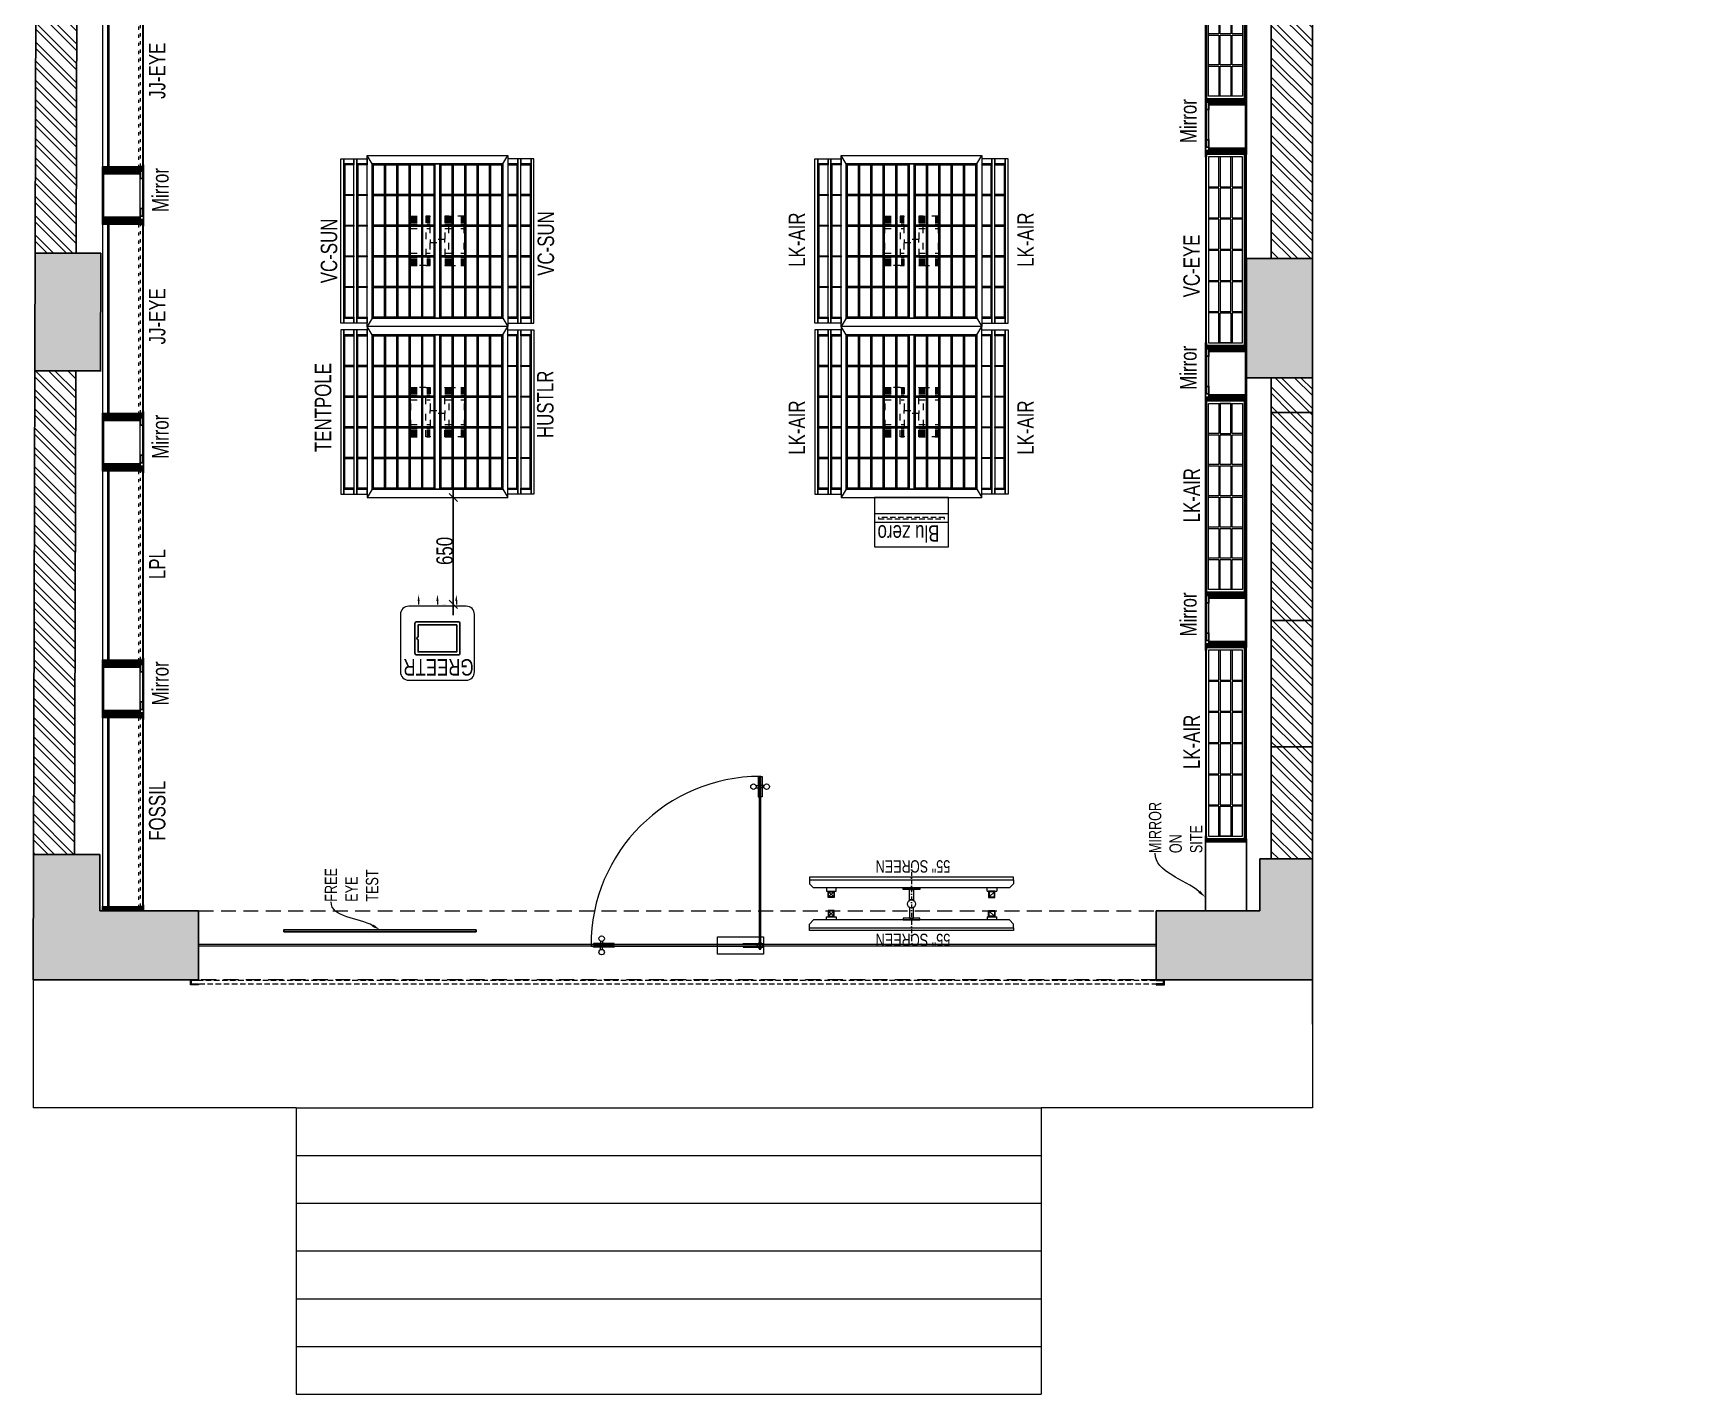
# Model space of a CAD drawing. Header units: feet. Extents: x 5363194 to 5373234, y -5284151 to -5265953.
# Drawn here: x 5363194 to 5373234, y -5284151 to -5275874 of the extents above; entities that cross this region are included whole.
import ezdxf
from ezdxf import colors
from ezdxf.entities.mleader import LeaderData, LeaderLine
from ezdxf.math import Vec2, Vec3

# ---------------------------------------------------------------- set-up
doc = ezdxf.new("R2010")
doc.units = ezdxf.units.FT
doc.header["$LTSCALE"] = 33
doc.header["$MEASUREMENT"] = 0
doc.header["$PDMODE"] = 3
doc.header["$PDSIZE"] = -1
for name, pattern in [('a_p6_plan_L18$0$HIDDEN', [0.375, 0.25, -0.125]), ('ACAD_ISO03W100', [30, 12, -18]), ('D10_DASHED', [0.75, 0.5, -0.25]), ('DASHDOT2', [0.5, 0.25, -0.125, 0, -0.125]), ('DOT2', [0.125, 0, -0.125]), ('HIDDENX2', [0.75, 0.5, -0.25])]:
    doc.linetypes.add(name, pattern=pattern)
for name, color, linetype, lineweight in [('A-Glazing', 4, 'Continuous', 20), ('A-shutter', 8, 'Continuous', 18), ('beam', 90, 'Continuous', 9), ('Glazing', 141, 'Continuous', 15), ('LENS-DIM', 252, 'Continuous', 5), ('LENS-FURNITURE', 13, 'Continuous', 9), ('LENS-PARTITION', 21, 'Continuous', 25), ('LENS-TEXT', 31, 'Continuous', 5), ('LENS_DIMENSION', 193, 'Continuous', 0), ('LENS_TEXT', 31, 'Continuous', 5), ('LK-EQPMT', 3, 'Continuous', 18), ('LK-FF&E FLOOR', 1, 'Continuous', 9), ('LK-FF&E WALL', 1, 'Continuous', 9), ('LK-IT', 3, 'Continuous', 18), ('LN-ELEVATION-1', 81, 'Continuous', 25), ('LN-ELEVATION-2', 103, 'Continuous', 20), ('LN-ELEVATION-3', 125, 'Continuous', 18), ('LN-ELEVATION-4', 145, 'Continuous', 13), ('LN-ELEVATION-5', 167, 'Continuous', 5), ('LN-HATCH', 251, 'Continuous', 0), ('PLANO-TXT', 252, 'Continuous', 5), ('rolling shutter', 1, 'Continuous', 5), ('Steps', 4, 'Continuous', 9)]:
    doc.layers.add(name, color=color, linetype=linetype, lineweight=lineweight)
for name, color, linetype in [('A-WALL', 1, 'Continuous'), ('column', 10, 'Continuous'), ('S-DIM', 7, 'Continuous')]:
    doc.layers.add(name, color=color, linetype=linetype)
doc.styles.add('LK TXT', font='GILC____.TTF', dxfattribs={"height": 100})
doc.styles.get("Standard").update_dxf_attribs({"font": 'GILC____.TTF'})
doc.dimstyles.new('100MM', dxfattribs={"dimtxt": 100, "dimasz": 50, "dimexe": 65, "dimexo": 65, "dimtad": 1, "dimdec": 0, "dimtxsty": 'Standard', "dimblk": 'OBLIQUE', "dimcen": 2.5, "dimdle": 65, "dimclrd": 256, "dimclre": 256, "dimclrt": 1, "dimadec": 0, "dimazin": 0, "dimtfac": 1, "dimtdec": 0, "dimtmove": 1, "dimatfit": 3, "dimfxl": 1, "dimlwd": -1, "dimlwe": -1, "dimarcsym": 0})
pattern_1 = [(45, (-2784044.97, 5465993.9), (-58.8666395, 58.8666395), []), (45, (-2784005.73, 5465993.9), (-58.8666395, 58.8666395), [])]
pattern_2 = [(45, (7858054.0837, 3504049.203), (-4.4901280605, 4.4901280605), [])]

# ---------------------------------------------------------------- blocks, each defined once
blk = doc.blocks.new('*U38')
at = {"layer": 'A-shutter', "color": 5, "ltscale": 10}
for points in [[(41038304, -1561539), (41038304, -1561544), (41038259, -1561544), (41038259, -1561564), (41038304, -1561564), (41038304, -1561569), (41038254, -1561569), (41038254, -1561539)], [(41044127, -1561539), (41044127, -1561544), (41044172, -1561544), (41044172, -1561564), (41044127, -1561564), (41044127, -1561569), (41044177, -1561569), (41044177, -1561539)]]:
    blk.add_lwpolyline(points, close=True, dxfattribs=at)
at = {"layer": 'A-shutter', "color": 5, "linetype": 'HIDDENX2', "ltscale": 2}
blk.add_lwpolyline([(41038259, -1561544), (41038259, -1561564), (41044172, -1561564), (41044172, -1561544)], close=True, dxfattribs=at)
blk = doc.blocks.new('A$Ca5f26b73')
at = {"layer": 'column'}
h = blk.add_hatch(color=8, dxfattribs=at)
h.dxf.hatch_style = 1
h.paths.add_polyline_path([(-958, 4889), (-958, 5529), (-1318, 5529), (-1318, 4889)])
h.paths.add_polyline_path([(-934, 0), (-934, 404), (-1789, 404), (-1789, 0)])
h.paths.add_polyline_path([(-4977, 0), (-4977, 675), (-5354, 675), (-5354, 0)])
h.paths.add_polyline_path([(-5917, 1230), (-5917, 1460), (-6662, 1460), (-6662, 1230)])
h.paths.add_polyline_path([(-7640, 2300), (-7640, 2660), (-8350, 2660), (-8350, 2260), (-8057, 2260), (-8057, 2300)])
h.paths.add_polyline_path([(-4943, 9318), (-4941, 10011), (-5326, 10012), (-5328, 9319)])
h.paths.add_polyline_path([(-7613, 9618), (-7602, 10018), (-8312, 10020), (-8323, 9620)])
h.paths.add_polyline_path([(-11261, 9628), (-11260, 10028), (-11975, 10030), (-11976, 9630)])
h.paths.add_polyline_path([(-11293, 2260), (-11293, 2660), (-12018, 2660), (-12018, 2260)])
h.paths.add_polyline_path([(-14944, 2260), (-14944, 2580), (-15259, 2580), (-15259, 3210), (-15679, 3210), (-15679, 2260)])
h.paths.add_polyline_path([(-15259, 9033), (-15259, 9633), (-14916, 9633), (-14916, 10038), (-15679, 10040), (-15679, 9033)])
at = {"layer": 'LN-HATCH'}
h = blk.add_hatch(dxfattribs=at)
h.set_pattern_fill('ANSI32', color=256, scale=222)
h.set_pattern_definition(pattern_1)
h.paths.add_polyline_path([(-13493, 2260), (-13493, 2510), (-14263, 2510), (-14263, 2260)])
h.paths.add_polyline_path([(-12018, 2260), (-12018, 2510), (-12228, 2510), (-12228, 2260)])
h.paths.add_polyline_path([(-8350, 2260), (-8350, 2510), (-11293, 2510), (-11293, 2260)])
h.paths.add_polyline_path([(-6662, 1035), (-6662, 1285), (-8057, 1285), (-8057, 2260), (-8307, 2260), (-8307, 1035)])
h.paths.add_polyline_path([(-6178, 0), (-6178, 220), (-6432, 220), (-6432, 1230), (-6662, 1230), (-6662, 0)])
h.paths.add_polyline_path([(-7417, 2300), (-7417, 2510), (-7640, 2510), (-7640, 2300)])
h.paths.add_polyline_path([(0, 0), (0, 2589), (-250, 2589), (-250, 0)])
h.paths.add_polyline_path([(0, 3519), (0, 9753), (-250, 9753), (-250, 3519)])
h.paths.add_polyline_path([(-1977, 9753), (0, 9753), (0, 10003), (-1977, 10003), (-4941, 10011), (-4942, 9761)])
h.paths.add_polyline_path([(-5327, 9762), (-5326, 10012), (-7602, 10018), (-7609, 9768)])
h.paths.add_polyline_path([(-8319, 9770), (-8312, 10020), (-11260, 10028), (-11261, 9778)])
h.paths.add_polyline_path([(-11976, 9780), (-11975, 10030), (-14916, 10038), (-14916, 9788)])
h.paths.add_polyline_path([(-4504, 0), (-4504, 150), (-4977, 150), (-4977, 0)])
h.paths.add_polyline_path([(-5354, 0), (-5354, 220), (-5591, 220), (-5591, 0)])
h = blk.add_hatch(dxfattribs=at)
h.set_pattern_fill('ANSI32', color=256, scale=222)
h.set_pattern_definition(pattern_1)
h.paths.add_polyline_path([(-14263, 2260), (-14263, 2510), (-14944, 2510), (-14944, 2260)])
h.paths.add_polyline_path([(-12228, 2260), (-12228, 2510), (-13493, 2510), (-13493, 2260)])
at = {"layer": 'A-WALL'}
for p, q in [((-15679, 10040), (-1976, 10003)), ((-14916, 9788), (-11976, 9780)), ((-11261, 9778), (-8319, 9770)), ((-14944, 2510), (-14263, 2510)), ((-14263, 2510), (-13493, 2510)), ((-14263, 2510), (-14263, 2260)), ((-13493, 2510), (-12228, 2510)), ((-13493, 2510), (-13493, 2260)), ((-11293, 2510), (-8350, 2510)), ((-15679, 2260), (-8307, 2260)), ((-11293, 2260), (-8057, 2260))]:
    blk.add_line(p, q, dxfattribs=at)
at = {"layer": 'beam', "linetype": 'a_p6_plan_L18$0$HIDDEN', "lineweight": 5, "ltscale": 11}
blk.add_lwpolyline([(-15259, 3210), (-15679, 3210), (-15679, 9033), (-15259, 9033)], close=True, dxfattribs=at)
at = {"layer": 'column'}
for p, q in [((-15679, 10040), (-15679, 9033)), ((-14916, 9633), (-14916, 10038)), ((-11975, 10030), (-11976, 9630)), ((-11260, 10028), (-11261, 9628)), ((-15259, 9033), (-15259, 9633)), ((-15259, 9633), (-14916, 9633)), ((-11980, 9630), (-11261, 9628)), ((-15259, 9033), (-15679, 9033)), ((-15679, 3210), (-15679, 2260)), ((-15679, 3210), (-15259, 3210)), ((-15259, 3210), (-15259, 2580)), ((-12018, 2260), (-12018, 2660)), ((-12018, 2660), (-11293, 2660)), ((-11293, 2660), (-11293, 2260)), ((-15259, 2580), (-14944, 2580)), ((-14944, 2580), (-14944, 2260)), ((-12228, 2510), (-12018, 2510)), ((-12228, 2510), (-12228, 2260)), ((-15679, 2260), (-15949, 2260))]:
    blk.add_line(p, q, dxfattribs=at)
at = {"layer": 'Steps'}
for p, q in [((-15679, 10040), (-16458, 10040)), ((-16458, 8440), (-16458, 10040)), ((-16458, 8440), (-18198, 8440)), ((-18198, 8440), (-18198, 3910)), ((-17908, 8440), (-17908, 3910)), ((-17618, 8440), (-17618, 3910)), ((-17328, 8440), (-17328, 3910)), ((-17038, 8440), (-17038, 3910)), ((-16748, 8440), (-16748, 3910)), ((-16458, 8440), (-16458, 3910)), ((-16458, 3910), (-18198, 3910)), ((-16458, 2260), (-16458, 3910)), ((-15949, 2260), (-16458, 2260))]:
    blk.add_line(p, q, dxfattribs=at)
at = {"layer": 'rolling shutter', "color": 2, "rotation": 270}
blk.add_blockref('*U38', (1545860, 41047337), dxfattribs=at)
blk = doc.blocks.new('Entrance Door')
at = {"layer": 'Glazing', "ltscale": 111}
blk.add_hatch(color=256, dxfattribs=at).paths.add_polyline_path([(18, -35), (18, -1235), (30, -1235), (30, -35)])
at = {"layer": 'Glazing'}
for p, q in [((30, -54), (18, -66)), ((1118, -31), (1118, -54)), ((1118, -89), (1118, -66)), ((1133, -31), (1133, -54)), ((1133, -89), (1133, -66))]:
    blk.add_line(p, q, dxfattribs=at)
at = {"layer": 'Glazing', "ltscale": 44}
for p, q in [((-5, -1156), (18, -1156)), ((-5, -1171), (18, -1171)), ((53, -1156), (30, -1156)), ((53, -1171), (30, -1171))]:
    blk.add_line(p, q, dxfattribs=at)
at = {"layer": 'Glazing'}
for points in [[(320, -120), (0, -120), (0, 0), (320, 0)], [(0, -54), (142, -54), (142, -47), (0, -47)], [(0, -66), (142, -66), (142, -74), (0, -74)], [(1181, -54), (1038, -54), (1038, -47), (1181, -47)], [(1181, -66), (1038, -66), (1038, -74), (1181, -74)]]:
    blk.add_lwpolyline(points, close=True, dxfattribs=at)
at = {"layer": 'Glazing', "ltscale": 222}
blk.add_lwpolyline([(-2, -66), (1199, -66), (1199, -54), (-2, -54)], close=True, dxfattribs=at)
at = {"layer": 'Glazing', "ltscale": 111}
blk.add_lwpolyline([(18, -35), (18, -1235), (30, -1235), (30, -35)], close=True, dxfattribs=at)
at = {"layer": 'Glazing', "ltscale": 44}
for points in [[(18, -1093), (18, -1235), (10, -1235), (10, -1093)], [(30, -1093), (30, -1235), (37, -1235), (37, -1093)]]:
    blk.add_lwpolyline(points, close=True, dxfattribs=at)
at = {"layer": 'Glazing'}
for centre, radius in [((1125, -14), 19), ((24, -59), 19.8), ((1125, -107), 19)]:
    blk.add_circle(centre, radius, dxfattribs=at)
at = {"layer": 'Glazing', "ltscale": 44}
for centre in [(-22, -1164), (70, -1164)]:
    blk.add_circle(centre, 19, dxfattribs=at)
at = {"layer": 'Glazing', "ltscale": 222}
blk.add_arc((24, -60), 1175, 270, 359.9996, dxfattribs=at)
blk = doc.blocks.new('JJ SH 1200')
at = {"layer": 'LN-HATCH', "ltscale": 0.5}
h = blk.add_hatch(dxfattribs=at)
h.set_pattern_fill('ANSI31', color=256, scale=2)
h.set_pattern_definition([(45, (4097187.331, 1708800.267), (-4.4901280605, 4.4901280605), [])])
h.paths.add_polyline_path([(792, 220), (792, 30), (786, 30), (786, 20), (792, 20), (792, -24), (767, -24), (767, 220)])
h.paths.add_polyline_path([(-383, 180), (767, 180), (767, 186), (-383, 186)])
h.paths.add_polyline_path([(757, -24), (757, -30), (792, -30), (792, -24)])
h.paths.add_polyline_path([(-408, 220), (-408, 30), (-402, 30), (-402, 20), (-408, 20), (-408, -24), (-383, -24), (-383, 220)])
h.paths.add_polyline_path([(-373, -24), (-373, -30), (-408, -30), (-408, -24)])
at = {"layer": 'LN-ELEVATION-1', "ltscale": 0.5}
for points in [[(-408, 220), (-408, 30), (-402, 30), (-402, 20), (-408, 20), (-408, -24), (-383, -24), (-383, 220)], [(792, 220), (792, 30), (786, 30), (786, 20), (792, 20), (792, -24), (767, -24), (767, 220)], [(-383, 180), (767, 180), (767, 186), (-383, 186)], [(-373, -24), (-373, -30), (-408, -30), (-408, -24)], [(757, -24), (757, -30), (792, -30), (792, -24)]]:
    blk.add_lwpolyline(points, close=True, dxfattribs=at)
at = {"layer": 'LN-ELEVATION-3', "ltscale": 0.5}
for p, q in [((767, 220), (-383, 220)), ((757, -24), (-373, -24)), ((-373, -30), (757, -30))]:
    blk.add_line(p, q, dxfattribs=at)
at = {"layer": 'LN-ELEVATION-4', "linetype": 'ACAD_ISO03W100', "ltscale": 0.05}
blk.add_lwpolyline([(767, 0), (-383, 0), (-383, -12), (767, -12)], close=True, dxfattribs=at)
blk = doc.blocks.new('MIRROR')
at = {"layer": 'LN-HATCH', "ltscale": 0.5}
h = blk.add_hatch(dxfattribs=at)
h.set_pattern_fill('ANSI31', color=256, scale=2)
h.set_pattern_definition([(45, (4060433.7416, 1708720.787), (-4.4901280605, 4.4901280605), [])])
h.paths.add_polyline_path([(213, 101), (231, 101), (231, -128), (213, -128)])
h.paths.add_polyline_path([(231, 95), (495, 95), (495, 101), (231, 101)])
h.paths.add_polyline_path([(513, 101), (495, 101), (495, -128), (513, -128)])
at = {"layer": 'Defpoints'}
blk.add_lwpolyline([(513, 101), (213, 101), (213, -149), (513, -149)], close=True, dxfattribs=at)
at = {"layer": 'LN-ELEVATION-1'}
for points in [[(213, 101), (231, 101), (231, -128), (213, -128)], [(231, 95), (495, 95), (495, 101), (231, 101)], [(513, 101), (495, 101), (495, -128), (513, -128)], [(260, -142), (260, -128), (215, -128), (215, -149), (224, -149), (224, -147), (216, -147), (216, -142)], [(443, -142), (443, -128), (488, -128), (488, -149), (479, -149), (479, -147), (486, -147), (486, -142)], [(505, -149), (505, -147), (509, -147), (509, -129), (488, -129), (488, -128), (511, -128), (511, -149)]]:
    blk.add_lwpolyline(points, close=True, dxfattribs=at)
at = {"layer": 'LN-ELEVATION-2', "color": 4, "lineweight": 0}
blk.add_lwpolyline([(216, -142), (486, -142), (486, -147), (216, -147)], close=True, dxfattribs=at)
at = {"layer": 'LN-ELEVATION-2'}
blk.add_lwpolyline([(260, -142), (443, -142), (443, -128), (260, -128)], close=True, dxfattribs=at)
at = {"layer": 'LN-ELEVATION-4', "ltscale": 0.5}
blk.add_line((479, -149), (224, -149), dxfattribs=at)
blk = doc.blocks.new('VC HD 1200')
at = {"layer": 'LN-HATCH', "ltscale": 0.5}
h = blk.add_hatch(dxfattribs=at)
h.set_pattern_fill('ANSI31', color=256, scale=2)
h.set_pattern_definition([(45, (3760859.753, 1795248.936), (-4.490128061, 4.490128061), [])])
h.paths.add_polyline_path([(-1200, 250), (-1200, 60), (-1194, 60), (-1194, 50), (-1200, 50), (-1200, 6), (-1182, 6), (-1182, 250)])
h = blk.add_hatch(dxfattribs=at)
h.set_pattern_fill('ANSI31', color=256, scale=2)
h.set_pattern_definition(pattern_2)
h.paths.add_polyline_path([(0, 250), (0, 60), (-6, 60), (-6, 50), (0, 50), (0, 6), (-18, 6), (-18, 250)])
h = blk.add_hatch(dxfattribs=at)
h.set_pattern_fill('ANSI31', color=256, scale=2)
h.set_pattern_definition([(45, (7858047.0837, 3504049.203), (-4.4901280605, 4.4901280605), [])])
h.paths.add_polyline_path([(-1165, 6), (-1165, 0), (-1200, 0), (-1200, 6)])
h = blk.add_hatch(dxfattribs=at)
h.set_pattern_fill('ANSI31', color=256, scale=2)
h.set_pattern_definition(pattern_2)
h.paths.add_polyline_path([(-28, 6), (-28, 0), (0, 0), (0, 6)])
at = {"layer": 'LN-ELEVATION-1', "ltscale": 0.5}
for points in [[(-1200, 250), (-1200, 60), (-1194, 60), (-1194, 50), (-1200, 50), (-1200, 6), (-1182, 6), (-1182, 250)], [(-18, 238), (-1182, 238), (-1182, 244), (-18, 244)], [(0, 250), (0, 60), (-6, 60), (-6, 50), (0, 50), (0, 6), (-18, 6), (-18, 250)], [(-1165, 6), (-1165, 0), (-1200, 0), (-1200, 6)], [(-35, 6), (-35, 0), (0, 0), (0, 6)]]:
    blk.add_lwpolyline(points, close=True, dxfattribs=at)
at = {"layer": 'LN-ELEVATION-3', "ltscale": 0.5}
for p, q in [((-1182, 250), (-18, 250)), ((-1165, 6), (-35, 6)), ((-35, 0), (-1165, 0))]:
    blk.add_line(p, q, dxfattribs=at)
for points in [[(-1165, 226), (-35, 226), (-35, 18), (-1165, 18)], [(-1165, 226), (-983, 226), (-983, 162), (-1165, 162)], [(-975, 226), (-794, 226), (-794, 162), (-975, 162)], [(-786, 226), (-604, 226), (-604, 162), (-786, 162)], [(-596, 226), (-414, 226), (-414, 162), (-596, 162)], [(-406, 226), (-225, 226), (-225, 162), (-406, 162)], [(-217, 226), (-35, 226), (-35, 162), (-217, 162)], [(-1165, 90), (-983, 90), (-983, 154), (-1165, 154)], [(-975, 154), (-794, 154), (-794, 90), (-975, 90)], [(-786, 154), (-604, 154), (-604, 90), (-786, 90)], [(-596, 154), (-414, 154), (-414, 90), (-596, 90)], [(-406, 154), (-225, 154), (-225, 90), (-406, 90)], [(-217, 154), (-35, 154), (-35, 90), (-217, 90)], [(-1165, 82), (-983, 82), (-983, 18), (-1165, 18)], [(-975, 82), (-794, 82), (-794, 18), (-975, 18)], [(-786, 82), (-604, 82), (-604, 18), (-786, 18)], [(-596, 82), (-414, 82), (-414, 18), (-596, 18)], [(-406, 82), (-225, 82), (-225, 18), (-406, 18)], [(-217, 82), (-35, 82), (-35, 18), (-217, 18)]]:
    blk.add_lwpolyline(points, close=True, dxfattribs=at)
blk = doc.blocks.new('GREETR 450x450')
at = {"layer": 'LN-ELEVATION-1', "linetype": 'ByBlock', "lineweight": -2}
for p, q in [((481, 340), (461, 340)), ((481, 225), (461, 225)), ((481, 110), (461, 110))]:
    blk.add_line(p, q, dxfattribs=at)
at = {"layer": 'LN-ELEVATION-1'}
for points in [[(356, 98), (356, 352, 0.414214), (346, 362), (164, 362, 0.414214), (154, 352), (154, 98, 0.414214), (164, 88), (346, 88, 0.414214)], [(264, 343), (336, 343), (336, 108), (172, 108), (172, 343), (245, 343, 0.327538), (247, 344, -0.733799), (262, 344, 0.327538)]]:
    blk.add_lwpolyline(points, format="xyb", close=True, dxfattribs=at)
at = {"layer": 'LN-ELEVATION-1', "linetype": 'ByBlock', "lineweight": -2}
for points in [[(481, 346), (481, 333), (521, 340)], [(481, 232), (481, 218), (521, 225)], [(481, 117), (481, 104), (521, 110)]]:
    blk.add_solid(points, dxfattribs=at)
at = {"layer": 'LN-ELEVATION-2'}
blk.add_lwpolyline([(50, 0), (400, 0, 0.414214), (450, 50), (450, 400, 0.414214), (400, 450), (50, 450, 0.414214), (0, 400), (0, 50, 0.414214)], format="xyb", close=True, dxfattribs=at)
at = {"layer": 'LENS-TEXT', "color": 0, "linetype": 'Continuous', "ltscale": 3, "insert": (79, 219), "char_height": 100, "attachment_point": 5, "rotation": 90, "style": 'LK TXT'}
blk.add_mtext_dynamic_manual_height_columns('GREETR', width=353.06, gutter_width=0.5, heights=[0], dxfattribs=at)
blk = doc.blocks.new('ffgd')
at = {"layer": 'LN-ELEVATION-4', "linetype": 'ACAD_ISO03W100', "ltscale": 0.1}
blk.add_lwpolyline([(0, 47), (0, -41), (-20, -41), (-20, 47)], close=True, dxfattribs=at)
at = {"layer": 'LN-ELEVATION-5', "linetype": 'ACAD_ISO03W100', "ltscale": 0.1}
for p, q in [((-160, 166), (-160, 47)), ((-160, 166), (-160, 47)), ((-159, 166), (-159, 47)), ((-159, 166), (-159, 47)), ((-158, 166), (-158, 47)), ((-158, 166), (-158, 47)), ((-157, 166), (-157, 47)), ((-156, 166), (-156, 47)), ((-154, 166), (-154, 47)), ((-151, 166), (-151, 47)), ((-146, 166), (-146, 47)), ((-141, 166), (-141, 47)), ((-135, 166), (-135, 47)), ((-128, 166), (-128, 47)), ((-120, 166), (-120, 47)), ((-111, 166), (-111, 47)), ((-102, 166), (-102, 47)), ((-85, 166), (-85, 47)), ((65, 166), (65, 47)), ((82, 166), (82, 47)), ((91, 166), (91, 47)), ((100, 166), (100, 47)), ((108, 166), (108, 47)), ((115, 166), (115, 47)), ((121, 166), (121, 47)), ((126, 166), (126, 47)), ((131, 166), (131, 47)), ((134, 166), (134, 47)), ((136, 166), (136, 47)), ((137, 166), (137, 47)), ((138, 166), (138, 47)), ((138, 166), (138, 47)), ((139, 166), (139, 47)), ((139, 166), (139, 47)), ((140, 166), (140, 47)), ((140, 166), (140, 47)), ((-160, -41), (-160, -160)), ((-160, -41), (-160, -160)), ((-159, -41), (-159, -160)), ((-159, -41), (-159, -160)), ((-158, -41), (-158, -160)), ((-158, -41), (-158, -160)), ((-157, -41), (-157, -160)), ((-156, -41), (-156, -160)), ((-154, -41), (-154, -160)), ((-151, -41), (-151, -160)), ((-146, -41), (-146, -160)), ((-141, -41), (-141, -160)), ((-135, -41), (-135, -160)), ((-128, -41), (-128, -160)), ((-120, -41), (-120, -160)), ((-111, -41), (-111, -160)), ((-102, -41), (-102, -160)), ((-85, -41), (-85, -160)), ((65, -41), (65, -160)), ((82, -41), (82, -160)), ((91, -41), (91, -160)), ((100, -41), (100, -160)), ((108, -41), (108, -160)), ((115, -41), (115, -160)), ((121, -41), (121, -160)), ((126, -41), (126, -160)), ((131, -41), (131, -160)), ((134, -41), (134, -160)), ((136, -41), (136, -160)), ((137, -41), (137, -160)), ((138, -41), (138, -160)), ((138, -41), (138, -160)), ((139, -41), (139, -160)), ((139, -41), (139, -160)), ((140, -41), (140, -160)), ((140, -41), (140, -160))]:
    blk.add_line(p, q, dxfattribs=at)
for points in [[(140, 73), (140, 166), (-160, 166), (-160, 73)], [(140, -67), (140, -160), (-160, -160), (-160, -67)]]:
    blk.add_lwpolyline(points, dxfattribs=at)
for points in [[(140, 73), (140, 47), (-160, 47), (-160, 73)], [(140, -41), (140, -67), (-160, -67), (-160, -41)]]:
    blk.add_lwpolyline(points, close=True, dxfattribs=at)
blk = doc.blocks.new('EURO 1040 x 1175')
at = {"layer": 'LN-ELEVATION-1'}
for points in [[(-470, -327), (470, -327), (470, 468), (-470, 468)], [(-470, 85), (470, 85), (470, 468), (-470, 468)], [(-283, 85), (-277, 85), (-277, 468), (-283, 468)], [(-96, 85), (-90, 85), (-90, 468), (-96, 468)], [(90, 85), (96, 85), (96, 468), (90, 468)], [(277, 85), (283, 85), (283, 468), (277, 468)], [(-470, 387), (-283, 387), (-283, 393), (-470, 393)], [(-470, 311), (-283, 311), (-283, 317), (-470, 317)], [(-277, 387), (-96, 387), (-96, 393), (-277, 393)], [(-277, 311), (-96, 311), (-96, 317), (-277, 317)], [(-90, 387), (90, 387), (90, 393), (-90, 393)], [(-90, 311), (90, 311), (90, 317), (-90, 317)], [(96, 387), (277, 387), (277, 393), (96, 393)], [(96, 311), (277, 311), (277, 317), (96, 317)], [(283, 387), (470, 387), (470, 393), (283, 393)], [(283, 311), (470, 311), (470, 317), (283, 317)], [(-470, 236), (-283, 236), (-283, 242), (-470, 242)], [(-277, 236), (-96, 236), (-96, 242), (-277, 242)], [(-90, 236), (90, 236), (90, 242), (-90, 242)], [(96, 236), (277, 236), (277, 242), (96, 242)], [(283, 236), (470, 236), (470, 242), (283, 242)], [(-470, 160), (-283, 160), (-283, 166), (-470, 166)], [(-277, 160), (-96, 160), (-96, 166), (-277, 166)], [(-90, 160), (90, 160), (90, 166), (-90, 166)], [(96, 160), (277, 160), (277, 166), (96, 166)], [(283, 160), (470, 160), (470, 166), (283, 166)], [(-470, 85), (470, 85), (470, 55), (-470, 55)], [(-470, 55), (470, 55), (470, -327), (-470, -327)], [(-283, 55), (-277, 55), (-277, -327), (-283, -327)], [(-96, 55), (-90, 55), (-90, -327), (-96, -327)], [(90, 55), (96, 55), (96, -327), (90, -327)], [(277, 55), (283, 55), (283, -327), (277, -327)], [(-470, -20), (-283, -20), (-283, -26), (-470, -26)], [(-470, -96), (-283, -96), (-283, -102), (-470, -102)], [(-277, -20), (-96, -20), (-96, -26), (-277, -26)], [(-277, -96), (-96, -96), (-96, -102), (-277, -102)], [(-90, -20), (90, -20), (90, -26), (-90, -26)], [(-90, -96), (90, -96), (90, -102), (-90, -102)], [(96, -20), (277, -20), (277, -26), (96, -26)], [(96, -96), (277, -96), (277, -102), (96, -102)], [(283, -20), (470, -20), (470, -26), (283, -26)], [(283, -96), (470, -96), (470, -102), (283, -102)], [(-470, -171), (-283, -171), (-283, -177), (-470, -177)], [(-277, -171), (-96, -171), (-96, -177), (-277, -177)], [(-90, -171), (90, -171), (90, -177), (-90, -177)], [(96, -171), (277, -171), (277, -177), (96, -177)], [(283, -171), (470, -171), (470, -177), (283, -177)], [(-470, -246), (-283, -246), (-283, -252), (-470, -252)], [(-277, -246), (-96, -246), (-96, -252), (-277, -252)], [(-90, -246), (90, -246), (90, -252), (-90, -252)], [(96, -246), (277, -246), (277, -252), (96, -252)], [(283, -246), (470, -246), (470, -252), (283, -252)]]:
    blk.add_lwpolyline(points, close=True, dxfattribs=at)
for points in [[(-283, 462), (-464, 462), (-464, 317)], [(-96, 462), (-277, 462)], [(90, 462), (-90, 462)], [(277, 462), (96, 462)], [(464, 317), (464, 462), (283, 462)], [(-464, 311), (-464, 242)], [(464, 242), (464, 311)], [(-464, 236), (-464, 166)], [(464, 166), (464, 236)], [(-464, 160), (-464, 91), (-283, 91)], [(283, 91), (464, 91), (464, 160)], [(-464, -20), (-464, 49), (-283, 49)], [(-277, 91), (-96, 91)], [(-277, 49), (-96, 49)], [(-90, 91), (90, 91)], [(-90, 49), (90, 49)], [(96, 91), (277, 91)], [(96, 49), (277, 49)], [(283, 49), (464, 49), (464, -20)], [(-464, -96), (-464, -26)], [(464, -26), (464, -96)], [(-464, -171), (-464, -102)], [(-283, -321), (-464, -321), (-464, -177)], [(464, -177), (464, -321), (283, -321)], [(464, -102), (464, -171)], [(-96, -321), (-277, -321)], [(90, -321), (-90, -321)], [(277, -321), (96, -321)]]:
    blk.add_lwpolyline(points, dxfattribs=at)
at = {"layer": 'LN-ELEVATION-2'}
blk.add_lwpolyline([(-520, -357), (520, -357), (520, 498), (-520, 498)], close=True, dxfattribs=at)
for points in [[(-470, 468), (-520, 498)], [(470, 468), (520, 498)], [(-470, -327), (-520, -357)], [(470, -327), (520, -357)]]:
    blk.add_lwpolyline(points, dxfattribs=at)
at = {"layer": 'LN-ELEVATION-3'}
for points in [[(-500, 560), (500, 560), (500, 578), (-500, 578)], [(-500, 498), (-470, 498), (-470, 560), (-500, 560)], [(470, 498), (500, 498), (500, 560), (470, 560)], [(-500, -357), (-470, -357), (-470, -419), (-500, -419)], [(470, -357), (500, -357), (500, -419), (470, -419)], [(-500, -419), (500, -419), (500, -437), (-500, -437)]]:
    blk.add_lwpolyline(points, close=True, dxfattribs=at)
at = {"layer": 'LN-ELEVATION-4'}
for points in [[(-500, 640), (500, 640), (500, 658), (-500, 658)], [(-500, 578), (-470, 578), (-470, 640), (-500, 640)], [(470, 578), (500, 578), (500, 640), (470, 640)], [(-470, 498), (-464, 498), (-464, 560), (-470, 560)], [(-464, 554), (-283, 554), (-283, 560), (-464, 560)], [(-283, 498), (-277, 498), (-277, 560), (-283, 560)], [(-277, 554), (-96, 554), (-96, 560), (-277, 560)], [(-96, 498), (-90, 498), (-90, 560), (-96, 560)], [(-90, 554), (90, 554), (90, 560), (-90, 560)], [(90, 498), (96, 498), (96, 560), (90, 560)], [(96, 554), (277, 554), (277, 560), (96, 560)], [(277, 498), (283, 498), (283, 560), (277, 560)], [(283, 554), (464, 554), (464, 560), (283, 560)], [(464, 498), (470, 498), (470, 560), (464, 560)], [(-470, -357), (-464, -357), (-464, -419), (-470, -419)], [(-283, -357), (-277, -357), (-277, -419), (-283, -419)], [(-96, -357), (-90, -357), (-90, -419), (-96, -419)], [(90, -357), (96, -357), (96, -419), (90, -419)], [(277, -357), (283, -357), (283, -419), (277, -419)], [(464, -357), (470, -357), (470, -419), (464, -419)], [(-500, -437), (-470, -437), (-470, -499), (-500, -499)], [(-500, -499), (500, -499), (500, -517), (-500, -517)], [(-464, -413), (-283, -413), (-283, -419), (-464, -419)], [(-277, -413), (-96, -413), (-96, -419), (-277, -419)], [(-90, -413), (90, -413), (90, -419), (-90, -419)], [(96, -413), (277, -413), (277, -419), (96, -419)], [(283, -413), (464, -413), (464, -419), (283, -419)], [(470, -437), (500, -437), (500, -499), (470, -499)]]:
    blk.add_lwpolyline(points, close=True, dxfattribs=at)
at = {"layer": 'LN-ELEVATION-5'}
for points in [[(-470, 578), (-464, 578), (-464, 640), (-470, 640)], [(-464, 634), (-283, 634), (-283, 640), (-464, 640)], [(-283, 578), (-277, 578), (-277, 640), (-283, 640)], [(-277, 634), (-96, 634), (-96, 640), (-277, 640)], [(-96, 578), (-90, 578), (-90, 640), (-96, 640)], [(-90, 634), (90, 634), (90, 640), (-90, 640)], [(90, 578), (96, 578), (96, 640), (90, 640)], [(96, 634), (277, 634), (277, 640), (96, 640)], [(277, 578), (283, 578), (283, 640), (277, 640)], [(283, 634), (464, 634), (464, 640), (283, 640)], [(464, 578), (470, 578), (470, 640), (464, 640)], [(-470, -437), (-464, -437), (-464, -499), (-470, -499)], [(-464, -493), (-283, -493), (-283, -499), (-464, -499)], [(-283, -437), (-277, -437), (-277, -499), (-283, -499)], [(-277, -493), (-96, -493), (-96, -499), (-277, -499)], [(-96, -437), (-90, -437), (-90, -499), (-96, -499)], [(-90, -493), (90, -493), (90, -499), (-90, -499)], [(90, -437), (96, -437), (96, -499), (90, -499)], [(96, -493), (277, -493), (277, -499), (96, -499)], [(277, -437), (283, -437), (283, -499), (277, -499)], [(283, -493), (464, -493), (464, -499), (283, -499)], [(464, -437), (470, -437), (470, -499), (464, -499)]]:
    blk.add_lwpolyline(points, close=True, dxfattribs=at)
at = {"layer": 'LENS-DIM'}
blk.add_blockref('ffgd', (10, 67), dxfattribs=at)
blk = doc.blocks.new('BLUE ZERO')
at = {"layer": 'LENS-FURNITURE', "ltscale": 0.5}
for points in [[(86207, 120883), (86207, 120433), (85907, 120433), (85907, 120883)], [(86107, 120883), (86107, 120433), (86057, 120433), (86057, 120883)]]:
    blk.add_lwpolyline(points, close=True, dxfattribs=at)
at = {"layer": 'LENS-FURNITURE', "linetype": 'D10_DASHED', "ltscale": 2}
blk.add_lwpolyline([(86086, 120858), (86086, 120458), (86078, 120458), (86078, 120858)], close=True, dxfattribs=at)
blk = doc.blocks.new('55INCH')
at = {"layer": 'LK-EQPMT', "ltscale": 12}
for p, q in [((2111559, 1135690), (2111583, 1135690)), ((2111583, 1135690), (2111608, 1135666)), ((2111608, 1134474), (2111608, 1135666)), ((2111608, 1135588), (2111627, 1135588)), ((2111627, 1135588), (2111627, 1135529)), ((2111627, 1135529), (2111608, 1135529)), ((2111627, 1134611), (2111608, 1134611)), ((2111608, 1134552), (2111627, 1134552)), ((2111627, 1134611), (2111627, 1134552)), ((2111559, 1134449), (2111583, 1134449)), ((2111583, 1134449), (2111608, 1134474))]:
    blk.add_line(p, q, dxfattribs=at)
at = {"layer": 'LK-EQPMT'}
for p, q in [((2111662, 1135543), (2111631, 1135574)), ((2111662, 1135574), (2111631, 1135543)), ((2111662, 1134597), (2111631, 1134566))]:
    blk.add_line(p, q, dxfattribs=at)
at = {"layer": 'LK-EQPMT', "ltscale": 12}
blk.add_lwpolyline([(2111543, 1135690), (2111559, 1135690), (2111559, 1134449), (2111543, 1134449)], close=True, dxfattribs=at)
at = {"layer": 'LK-EQPMT'}
for points in [[(2111627, 1135578), (2111627, 1135540), (2111665, 1135540), (2111665, 1135578)], [(2111631, 1135574), (2111631, 1135543), (2111662, 1135543), (2111662, 1135574)], [(2111627, 1134563), (2111627, 1134601), (2111665, 1134601), (2111665, 1134563)], [(2111631, 1134566), (2111631, 1134597), (2111662, 1134597), (2111662, 1134566)]]:
    blk.add_lwpolyline(points, close=True, dxfattribs=at)
blk = doc.blocks.new('_Oblique')
at = {"color": 0, "lineweight": -2}
blk.add_line((-0.5, -0.5), (0.5, 0.5), dxfattribs=at)
blk = doc.blocks.new('*D44')
at = {"layer": 'Defpoints', "color": 0}
for p in [(5365750, -5278699), (5365768, -5278699), (5365768, -5279349)]:
    blk.add_point(p, dxfattribs=at)
at = {"layer": 'S-DIM'}
blk.add_line((5365750, -5279414), (5365750, -5278634), dxfattribs=at)
at = {"layer": 'S-DIM', "linetype": 'DOT2'}
for p, q in [((5365703, -5278699), (5365685, -5278699)), ((5365703, -5279349), (5365685, -5279349))]:
    blk.add_line(p, q, dxfattribs=at)
at = {"layer": 'S-DIM', "xscale": 50, "yscale": 50, "zscale": 50}
for p, rotation in [((5365750, -5278699), 90), ((5365750, -5279349), 270)]:
    blk.add_blockref('_Oblique', p, dxfattribs=dict(at, rotation=rotation))
at = {"layer": 'S-DIM', "color": 1, "insert": (5365698, -5279024), "char_height": 100, "attachment_point": 5, "rotation": 90}
blk.add_mtext('650', dxfattribs=at)

msp = doc.modelspace()

# ---------------------------------------------------------------- linework, layer by layer
msp.add_lwpolyline([(5365888.5, -5281327.8), (5364720.5, -5281327.8), (5364720.5, -5281339.8), (5365888.5, -5281339.8)], close=True)
at = {"layer": 'A-Glazing'}
msp.add_lwpolyline([(5364201.3, -5281416.2), (5370024.3, -5281416.2), (5370024.3, -5281428.2), (5364201.3, -5281428.2)], close=True, dxfattribs=at)
at = {"layer": 'LENS-PARTITION'}
msp.add_lwpolyline([(5370324.3, -5281212.2), (5370324.3, -5280793.2), (5370574.3, -5280793.2), (5370574.3, -5281212.2)], close=True, dxfattribs=at)
at = {"layer": 'LK-IT', "color": 1, "linetype": 'DASHDOT2', "ltscale": 3}
msp.add_line((5368536.8, -5280926.3), (5368536.8, -5281415.3), dxfattribs=at)
at = {"layer": 'LK-IT'}
for points in [[(5368486.8, -5281073.4), (5368586.8, -5281073.4), (5368586.8, -5281083.4), (5368486.8, -5281083.4)], [(5368486.8, -5281268.2), (5368586.8, -5281268.2), (5368586.8, -5281258.2), (5368486.8, -5281258.2)]]:
    msp.add_lwpolyline(points, close=True, dxfattribs=at)
for points in [[(5368524.3, -5281149.1), (5368524.3, -5281083.4), (5368549.3, -5281083.4), (5368549.3, -5281149.1, 0.2679492), (5368524.3, -5281149.1, -1)], [(5368524.3, -5281192.4), (5368524.3, -5281258.2), (5368549.3, -5281258.2), (5368549.3, -5281192.4, -0.2679492), (5368524.3, -5281192.4, 1)]]:
    msp.add_lwpolyline(points, format="xyb", dxfattribs=at)
at = {"layer": 'LK-IT', "color": 1}
msp.add_circle((5368536.8, -5281170.8), 25, dxfattribs=at)

# ---------------------------------------------------------------- block references
at = {"layer": 'A-Glazing', "xscale": 0.8748404702499005, "yscale": 0.8748404702499005, "zscale": 0.8748404702499005, "rotation": 180.0000110906806}
msp.add_blockref('Entrance Door', (5367636.5, -5281475.7), dxfattribs=at)
at = {"layer": 'LENS_DIMENSION', "rotation": 90}
msp.add_blockref('A$Ca5f26b73', (5373234.3, -5265953.2), dxfattribs=at)
at = {"layer": 'LK-FF&E FLOOR', "xscale": -1}
for name, p, rotation in [('EURO 1040 x 1175', (5365723.8, -5277139.2), 90), ('EURO 1040 x 1175', (5368606.9, -5277139.2), 90), ('BLUE ZERO', (5247878.4, -5364905.9), 270)]:
    msp.add_blockref(name, p, dxfattribs=dict(at, rotation=rotation))
at = {"layer": 'LK-FF&E FLOOR', "rotation": 90}
for name, p in [('EURO 1040 x 1175', (5365723.8, -5278179.2)), ('EURO 1040 x 1175', (5368606.9, -5278179.2)), ('GREETR 450x450', (5365878.7, -5279810.2))]:
    msp.add_blockref(name, p, dxfattribs=at)
at = {"layer": 'LK-FF&E WALL'}
for name, p, rotation in [('VC HD 1200', (5370324.3, -5276293.2), 270), ('JJ SH 1200', (5363836.2, -5276304.3), 90), ('MIRROR', (5370473, -5276080.3), 270), ('JJ SH 1200', (5363836.2, -5277804.3), 90), ('MIRROR', (5370473, -5277580.3), 270), ('VC HD 1200', (5370324.3, -5279293.2), 270), ('JJ SH 1200', (5363836.2, -5279304.3), 90), ('MIRROR', (5370473, -5279080.3), 270), ('JJ SH 1200', (5363836.2, -5280804.3), 90)]:
    msp.add_blockref(name, p, dxfattribs=dict(at, rotation=rotation))
at = {"layer": 'LK-FF&E WALL', "xscale": -1}
for name, p, rotation in [('VC HD 1200', (5370324.3, -5276593.2), 270), ('MIRROR', (5363717.5, -5276499.3), 90), ('MIRROR', (5363717.5, -5277999.3), 90), ('VC HD 1200', (5370324.3, -5279593.2), 270), ('MIRROR', (5363717.5, -5279499.3), 90)]:
    msp.add_blockref(name, p, dxfattribs=dict(at, rotation=rotation))
at = {"layer": 'LK-IT', "xscale": -1, "rotation": 90}
msp.add_blockref('55INCH', (6503606.8, -3169465.7), dxfattribs=at)
at = {"layer": 'LK-IT', "rotation": 90}
msp.add_blockref('55INCH', (6503606.8, -7392875.9), dxfattribs=at)

# ---------------------------------------------------------------- texts
at = {"layer": 'LENS-TEXT', "color": 0, "linetype": 'Continuous', "ltscale": 3, "char_height": 75, "width": 783.964, "attachment_point": 5, "rotation": 180, "style": 'LK TXT'}
for insert in [(5368545.3, -5280942), (5368545.3, -5281389)]:
    msp.add_mtext('\\pt225;55" SCREEN', dxfattribs=dict(at, insert=insert))
at = {"layer": 'LENS_TEXT', "linetype": 'Continuous', "ltscale": 3, "char_height": 100, "width": 324.474, "attachment_point": 5, "rotation": 90, "style": 'LK TXT'}
for insert in [(5370221, -5276410.4), (5363969.5, -5276829.4), (5370221, -5277910.4), (5363969.5, -5278329.4), (5370221, -5279410.4), (5363969.5, -5279829.4)]:
    msp.add_mtext('{\\C7;Mirror}', dxfattribs=dict(at, insert=insert))
at = {"layer": 'PLANO-TXT', "linetype": 'Continuous', "ltscale": 3, "char_height": 100, "attachment_point": 5, "style": 'LK TXT'}
for s, insert, width, rotation in [('JJ-EYE', (5363949.9, -5276104.3), 221.058, 90), ('VC-SUN', (5364994.7, -5277199.8), 221.058, 90), ('VC-SUN', (5366313.4, -5277154.5), 221.058, 90), ('LK-AIR', (5367839.6, -5277131.3), 221.058, 90), ('LK-AIR', (5369230.3, -5277131.3), 221.058, 90), ('VC-EYE', (5370240.7, -5277291), 221.058, 90), ('JJ-EYE', (5363949.9, -5277597.3), 221.058, 90), ('TENTPOLE', (5364958.3, -5278152.3), 221.058, 90), ('HUSTLR', (5366310.1, -5278132.3), 221.058, 90), ('LK-AIR', (5367839.6, -5278274.1), 221.058, 90), ('LK-AIR', (5369230.3, -5278274.1), 221.058, 90), ('LK-AIR', (5370240.7, -5278685.3), 221.058, 90), ('\\pt800;Blu zero', (5368518.1, -5278916.7), 510.552, 180), ('LPL', (5363949.9, -5279104.3), 221.058, 90), ('LK-AIR', (5370240.7, -5280185.3), 221.058, 90), ('FOSSIL', (5363949.9, -5280604.3), 221.058, 90)]:
    msp.add_mtext(s, dxfattribs=dict(at, insert=insert, width=width, rotation=rotation))

# ---------------------------------------------------------------- dimensions: what is measured, and where the dimension line sits
at = {"layer": 'S-DIM', "color": 2}
dim = msp.add_linear_dim(base=(5365750.1, -5278699.2), p1=(5365768.4, -5279349.2), p2=(5365768.4, -5278699.2), angle=90, dimstyle='100MM', dxfattribs=at)
dim.commit()
dim.dimension.update_dxf_attribs({"geometry": '*D44', "text_midpoint": (5365698.3, -5279024.2)})

# ---------------------------------------------------------------- leaders
at = {"layer": 'LENS-TEXT', "color": 0, "linetype": 'Continuous', "ltscale": 3}
ml = msp.add_multileader_mtext('Standard', dxfattribs=at)
ml.set_content('\\pxql,t3;{\\C0;MIRROR ON SITE}', color=1)
ml.set_leader_properties(color=256, linetype='ByLayer', lineweight=-1)
ml.build(insert=Vec2(0, 0))
ml.multileader.update_dxf_attribs({"leader_type": 2, "dogleg_length": 0.36, "arrow_head_size": 50})
ctx = ml.context
ctx.base_point, ctx.char_height, ctx.arrow_head_size, ctx.landing_gap_size, ctx.plane_origin, ctx.plane_x_axis, ctx.plane_y_axis = Vec3(5370018.4, -5280862.1), 75, 50, 0.09, Vec3(5371789.2, -5285669.2), Vec3(-0.001097, 0.9999994), Vec3(-0.9999994, -0.001097)
notes = []
notes.append((ctx, [(0, (1, 1, 0), (5370018.4, -5280862.5), (-0.001097, 0.9999994), 0.36, [(1, [(5370324.3, -5281129.6)], 0, [])])]))
ctx.mtext.insert, ctx.mtext.text_direction, ctx.mtext.rotation, ctx.mtext.width, ctx.mtext.flow_direction = Vec3(5369980.4, -5280862.1), Vec3(-0.001097, 0.9999994), 1.5718933, 289.544, 5
at = {"layer": 'LENS_TEXT', "color": 1, "linetype": 'Continuous', "ltscale": 3}
ml = msp.add_multileader_mtext('Standard', dxfattribs=at)
ml.set_content('{\\C256;FREE EYE TEST}', color=1)
ml.set_leader_properties(color=256, linetype='ByLayer', lineweight=-1)
ml.build(insert=Vec2(0, 0))
ml.multileader.update_dxf_attribs({"leader_type": 2, "dogleg_length": 0.36, "arrow_head_size": 50})
ctx = ml.context
ctx.base_point, ctx.char_height, ctx.arrow_head_size, ctx.landing_gap_size, ctx.plane_origin, ctx.plane_x_axis, ctx.plane_y_axis = Vec3(5365006.7, -5281157.6), 75, 50, 0.09, Vec3(5363644.3, -5282435.3), Vec3(0, 1), Vec3(-1, 0)
notes.append((ctx, [(0, (1, 1, 0), (5365006.7, -5281157.9), (0, 1), 0.36, [(1, [(5365304.5, -5281327.8)], 0, [])])]))
ctx.mtext.insert, ctx.mtext.text_direction, ctx.mtext.rotation, ctx.mtext.width, ctx.mtext.flow_direction = Vec3(5364968.7, -5281157.5), Vec3(0, 1), 1.5707963, 354.238, 5
for ctx, leaders in notes:
    for number, flags, end, landing, length, lines in leaders:
        leader = LeaderData()
        leader.index, (leader.has_last_leader_line, leader.has_dogleg_vector, leader.attachment_direction) = number, flags
        leader.last_leader_point, leader.dogleg_vector, leader.dogleg_length = Vec3(end), Vec3(landing), length
        for number, points, colour, breaks in lines:
            line = LeaderLine()
            line.index, line.vertices, line.color, line.breaks = number, Vec3.list(points), colors.encode_raw_color(colour), breaks
            leader.lines.append(line)
        ctx.leaders.append(leader)

doc.saveas('drawing.dxf')
